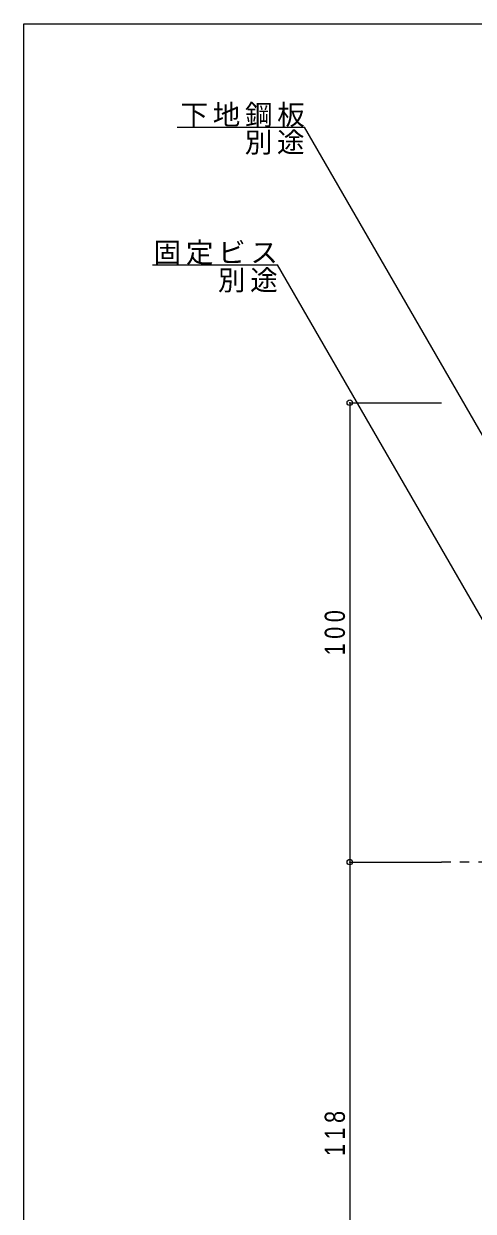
# Model space of a CAD drawing. Units: millimetres at full size, sheet at 1:2; details may follow other scales. Extents: x -282 to 282, y -195 to 195.
# Drawn here: x -282 to -184.1, y -63.5 to 195 of the extents above; entities that cross this region are included whole.
import ezdxf

# ---------------------------------------------------------------- set-up
doc = ezdxf.new("R2010")
doc.units = ezdxf.units.MM
doc.header["$LTSCALE"] = 2
doc.header["$PDMODE"] = 32
doc.header["$PDSIZE"] = 1.2
doc.linetypes.add('CHAIN2', pattern=[12, 9, -1, 1, -1])
doc.linetypes.add('DASHED3', pattern=[4, 3, -1])
for name, color, linetype, lineweight in [('4-3_寸法', 4, 'Continuous', 9), ('4-4_引出線字', 4, 'Continuous', 9), ('4-8_他製品', 7, 'DASHED3', 9), ('F-0_図面枠', 5, 'Continuous', 9)]:
    doc.layers.add(name, color=color, linetype=linetype, lineweight=lineweight)
doc.layers.add('4-5_文字', color=7, linetype='Continuous')
doc.styles.add('HGｺﾞｼｯｸM', font='')
doc.styles.get('HGｺﾞｼｯｸM').set_extended_font_data('HGｺﾞｼｯｸM')

msp = doc.modelspace()

# ---------------------------------------------------------------- linework, layer by layer
at = {"layer": '4-3_寸法'}
for p, q in [((-211, 112.5), (-211, 12.5)), ((-211, 112.5), (-191, 112.5)), ((-211, 12.5), (-191, 12.5)), ((-211, 12.5), (-211, -105.5))]:
    msp.add_line(p, q, dxfattribs=at)
for p in [(-211, 112.5), (-211, 12.5)]:
    msp.add_point(p, dxfattribs=at)
at = {"layer": '4-4_引出線字'}
for p, q in [((-248.605, 172.5), (-220.862, 172.5)), ((-168.9, 82.5), (-220.862, 172.5)), ((-253.973, 142.5), (-226.712, 142.5)), ((-174.75, 52.5), (-226.712, 142.5))]:
    msp.add_line(p, q, dxfattribs=at)
at = {"layer": '4-8_他製品', "linetype": 'CHAIN2'}
msp.add_line((-69, 12.5), (-191, 12.5), dxfattribs=at)
at = {"layer": 'F-0_図面枠'}
for p, q in [((-282, 195), (282, 195)), ((-282, -195), (-282, 195))]:
    msp.add_line(p, q, dxfattribs=at)

# ---------------------------------------------------------------- texts
at = {"layer": '4-3_寸法', "color": 7, "char_height": 4.399, "attachment_point": 7, "rotation": 90, "style": 'HGｺﾞｼｯｸM'}
for s, insert in [('\\T1.38;\\W0.8;100', (-212, 57.5)), ('\\T1.38;\\W0.8;118', (-212, -51.5))]:
    msp.add_mtext(s, dxfattribs=dict(at, insert=insert))
at = {"layer": '4-5_文字', "char_height": 4.399, "attachment_point": 7, "style": 'HGｺﾞｼｯｸM'}
for s, insert in [('\\T1.17;下地鋼板', (-247.862, 172.5)), ('\\T1.17;別途', (-233.862, 166.5)), ('\\T1.17;固定ビス', (-253.712, 142.5)), ('\\T1.17;別途', (-239.712, 136.5))]:
    msp.add_mtext(s, dxfattribs=dict(at, insert=insert))

doc.saveas('drawing.dxf')
